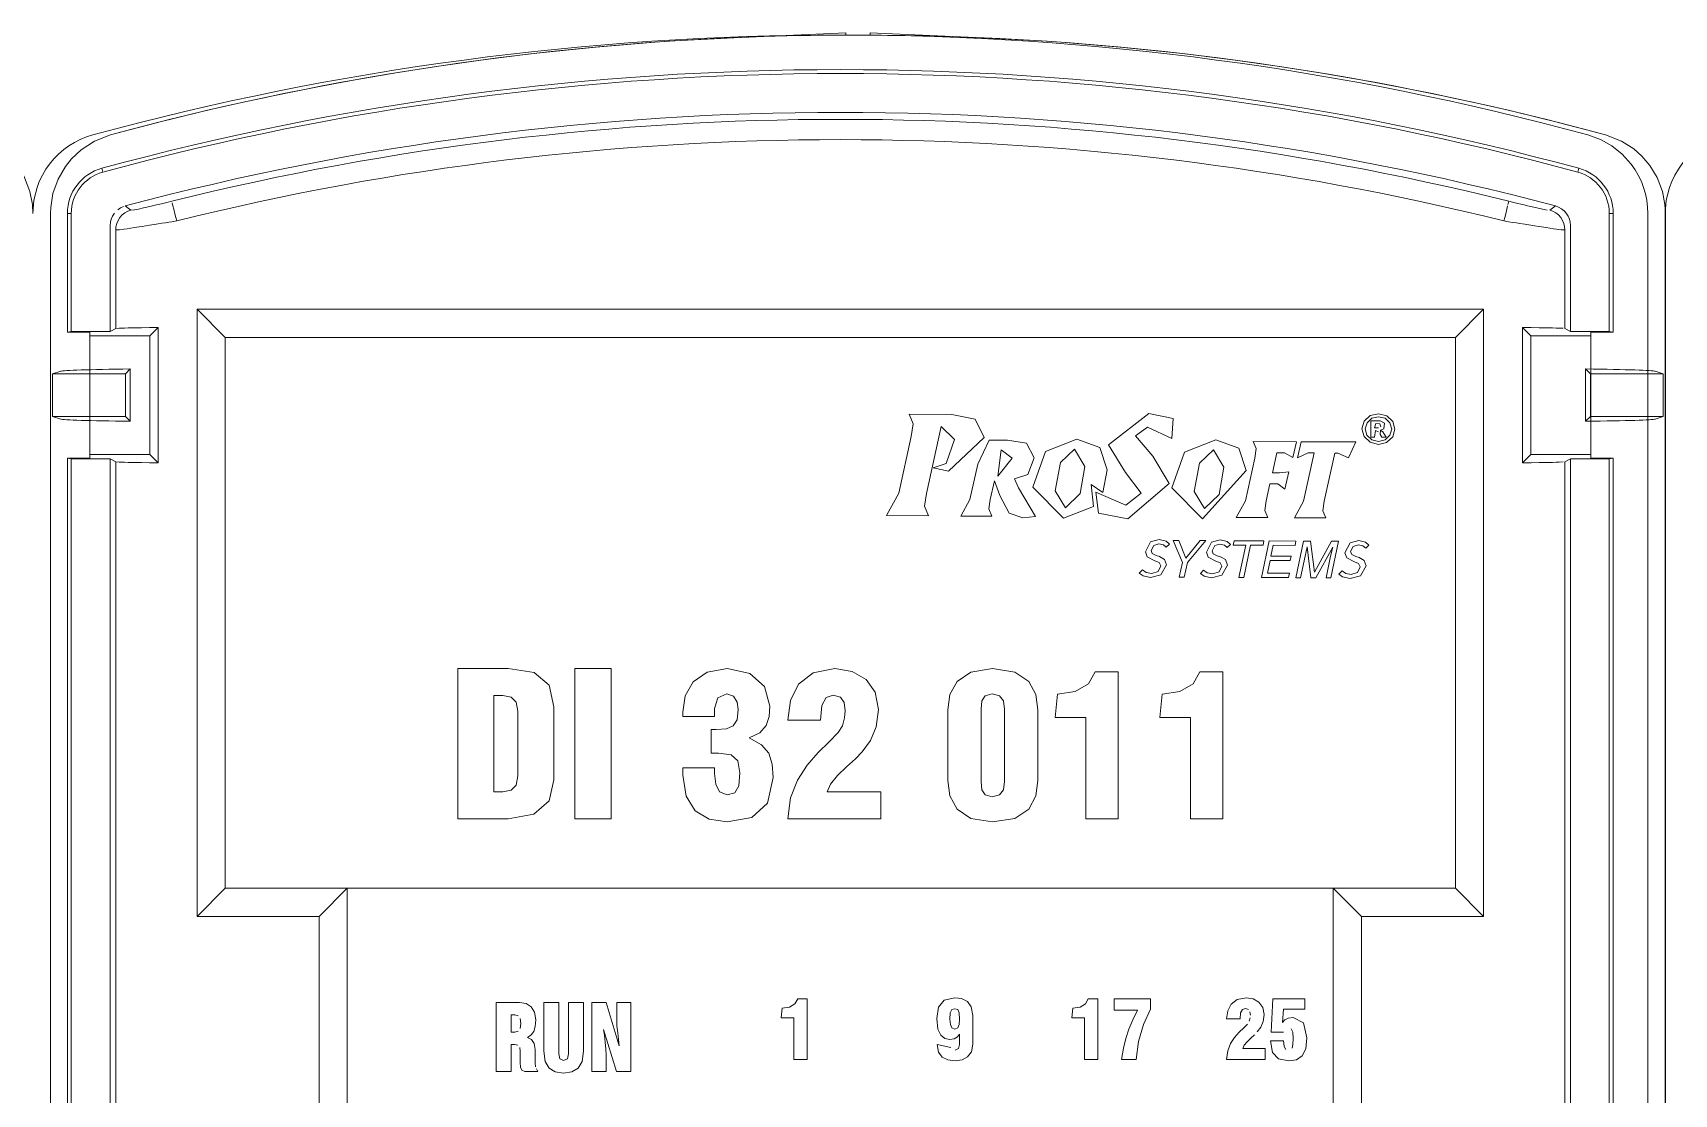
# Model space of a CAD drawing. Header units: millimetres. Extents: x -6000 to 26000, y -6000 to 26000.
# Drawn here: x 107.97 to 113.58, y -2314.48 to -2310.86 of the extents above; entities that cross this region are included whole.
import ezdxf

# ---------------------------------------------------------------- set-up
doc = ezdxf.new("R2010")
doc.units = ezdxf.units.MM
doc.header["$MEASUREMENT"] = 0
doc.layers.add('Чертеж и Рисунок_Ном._пера__1', color=7, linetype='Continuous', lineweight=15)
doc.layers.add('Чертеж и Рисунок_Ном._пера__7', color=7, linetype='Continuous', lineweight=15)

msp = doc.modelspace()

# ---------------------------------------------------------------- linework, layer by layer
at = {"layer": 'Чертеж и Рисунок_Ном._пера__1', "color": 7, "linetype": 'Continuous', "lineweight": 15, "flags": 128}
for points in [[(111.1888, -2312.1761), (111.1095, -2312.1599), (110.9628, -2312.1591), (110.9767, -2312.1919), (110.9703, -2312.2355), (110.9272, -2312.4295), (110.8859, -2312.5056), (111.0297, -2312.5064), (111.0154, -2312.4736), (111.0223, -2312.43), (111.0723, -2312.2013)], [(111.0456, -2312.3429), (111.0976, -2312.3536), (111.2195, -2312.2387), (111.1888, -2312.1761)], [(111.8656, -2312.1736), (111.7829, -2312.1568), (111.6447, -2312.2637), (111.7026, -2312.3586)], [(111.7784, -2312.2034), (111.8617, -2312.2424), (111.8656, -2312.1736)], [(112.519, -2312.2357), (112.5115, -2312.2095), (112.5192, -2312.183)], [(112.519, -2312.2357), (112.5115, -2312.2095), (112.5192, -2312.183)], [(112.5192, -2312.183), (112.5401, -2312.1639)], [(112.5192, -2312.183), (112.5401, -2312.1639)], [(112.5288, -2312.1884), (112.5226, -2312.2096), (112.5287, -2312.2309), (112.5455, -2312.2465)], [(112.5288, -2312.1884), (112.5226, -2312.2096), (112.5287, -2312.2309), (112.5455, -2312.2465)], [(112.5452, -2312.1731), (112.5288, -2312.1884)], [(112.5452, -2312.1731), (112.5288, -2312.1884)], [(112.5401, -2312.1639), (112.5678, -2312.1573)], [(112.5401, -2312.1639), (112.5678, -2312.1573)], [(112.5422, -2312.2377), (112.5422, -2312.182), (112.5543, -2312.182), (112.5736, -2312.1822), (112.5887, -2312.1898)], [(112.5422, -2312.2377), (112.5422, -2312.182), (112.5543, -2312.182), (112.5736, -2312.1822), (112.5887, -2312.1898)], [(112.5679, -2312.1676), (112.5452, -2312.1731)], [(112.5679, -2312.1676), (112.5452, -2312.1731)], [(112.5725, -2312.1917), (112.5593, -2312.1909), (112.5543, -2312.2061)], [(112.5725, -2312.1917), (112.5593, -2312.1909), (112.5543, -2312.2061)], [(112.5678, -2312.1573), (112.5961, -2312.1644)], [(112.5678, -2312.1573), (112.5961, -2312.1644)], [(112.5904, -2312.1732), (112.5679, -2312.1676)], [(112.5904, -2312.1732), (112.5679, -2312.1676)], [(112.5766, -2312.2028), (112.5725, -2312.1917)], [(112.5766, -2312.2028), (112.5725, -2312.1917)], [(112.5887, -2312.1898), (112.5863, -2312.2086)], [(112.5887, -2312.1898), (112.5863, -2312.2086)], [(112.6071, -2312.1887), (112.5904, -2312.1732)], [(112.6071, -2312.1887), (112.5904, -2312.1732)], [(112.5908, -2312.2466), (112.6074, -2312.231), (112.6134, -2312.2101), (112.6071, -2312.1887)], [(112.5908, -2312.2466), (112.6074, -2312.231), (112.6134, -2312.2101), (112.6071, -2312.1887)], [(112.5961, -2312.1644), (112.6167, -2312.1837)], [(112.5961, -2312.1644), (112.6167, -2312.1837)], [(112.6167, -2312.1837), (112.6242, -2312.2101), (112.6166, -2312.2364)], [(112.6167, -2312.1837), (112.6242, -2312.2101), (112.6166, -2312.2364)], [(111.0723, -2312.2013), (111.1184, -2312.2451), (111.0892, -2312.3273)], [(111.3648, -2312.2581), (111.299, -2312.2481), (111.2368, -2312.2478), (111.1983, -2312.3301), (111.1704, -2312.4504), (111.1395, -2312.5074), (111.2458, -2312.508), (111.2351, -2312.4823), (111.2399, -2312.4507), (111.2544, -2312.3872), (111.2733, -2312.4371), (111.3049, -2312.4971)], [(111.6154, -2312.2727), (111.5366, -2312.2441), (111.4288, -2312.287)], [(111.7963, -2312.3026), (111.7373, -2312.2334), (111.7784, -2312.2034)], [(112.0122, -2312.2465), (111.9045, -2312.2894)], [(112.091, -2312.2751), (112.0122, -2312.2465)], [(112.5395, -2312.255), (112.519, -2312.2357)], [(112.5395, -2312.255), (112.519, -2312.2357)], [(112.5678, -2312.2623), (112.5395, -2312.255)], [(112.5678, -2312.2623), (112.5395, -2312.255)], [(112.5681, -2312.2191), (112.5575, -2312.2148), (112.5543, -2312.2377), (112.5422, -2312.2377)], [(112.5681, -2312.2191), (112.5575, -2312.2148), (112.5543, -2312.2377), (112.5422, -2312.2377)], [(112.5455, -2312.2465), (112.5679, -2312.2522)], [(112.5455, -2312.2465), (112.5679, -2312.2522)], [(112.5543, -2312.2061), (112.5685, -2312.2061)], [(112.5543, -2312.2061), (112.5685, -2312.2061)], [(112.596, -2312.2554), (112.5678, -2312.2623)], [(112.596, -2312.2554), (112.5678, -2312.2623)], [(112.5679, -2312.2522), (112.5908, -2312.2466)], [(112.5679, -2312.2522), (112.5908, -2312.2466)], [(112.5863, -2312.2086), (112.5747, -2312.2134)], [(112.5863, -2312.2086), (112.5747, -2312.2134)], [(112.6166, -2312.2364), (112.596, -2312.2554)], [(112.6166, -2312.2364), (112.596, -2312.2554)], [(111.3692, -2312.3651), (111.3911, -2312.3088), (111.3648, -2312.2581)], [(111.4288, -2312.287), (111.3861, -2312.4087), (111.4905, -2312.5145), (111.5933, -2312.4749), (111.5854, -2312.3997)], [(111.4801, -2312.3245), (111.528, -2312.279)], [(111.528, -2312.279), (111.5641, -2312.3379), (111.5477, -2312.4307)], [(111.5854, -2312.3997), (111.6256, -2312.4264), (111.6399, -2312.3494), (111.6154, -2312.2727)], [(111.7026, -2312.3586), (111.7566, -2312.4287), (111.7036, -2312.4706), (111.6011, -2312.4255), (111.6105, -2312.4969), (111.7106, -2312.5173), (111.8518, -2312.396), (111.7963, -2312.3026)], [(111.9045, -2312.2894), (111.8617, -2312.4111), (111.9661, -2312.5168), (112.1155, -2312.3518), (112.091, -2312.2751)], [(111.9557, -2312.3268), (112.0037, -2312.2813)], [(112.0037, -2312.2813), (112.0397, -2312.3402), (112.0234, -2312.4331)], [(111.0892, -2312.3273), (111.0456, -2312.3429)], [(111.3373, -2312.4103), (111.3231, -2312.3805), (111.3692, -2312.3651)], [(111.5477, -2312.4307), (111.4976, -2312.4795), (111.4619, -2312.4206), (111.4801, -2312.3245)], [(111.9732, -2312.4819), (111.9375, -2312.423), (111.9557, -2312.3268)], [(111.3949, -2312.5087), (111.3373, -2312.4103)], [(112.0234, -2312.4331), (111.9732, -2312.4819)], [(111.3049, -2312.4971), (111.3514, -2312.5138)], [(111.3514, -2312.5138), (111.3949, -2312.5087)], [(111.7887, -2312.5958), (111.8185, -2312.588)], [(111.8185, -2312.588), (111.8417, -2312.5936)], [(111.9973, -2312.5969), (112.0271, -2312.589), (112.0503, -2312.5946), (112.0618, -2312.604), (112.0509, -2312.6148), (112.0411, -2312.6071)], [(112.4709, -2312.5993), (112.5007, -2312.5914), (112.5239, -2312.597)], [(111.8179, -2312.6663), (111.8037, -2312.6603), (111.7771, -2312.6465), (111.7712, -2312.6297), (111.7887, -2312.5958)], [(111.7997, -2312.6075), (111.7903, -2312.6253), (111.7944, -2312.6358)], [(111.7944, -2312.6358), (111.8081, -2312.6423), (111.8196, -2312.6458), (111.8363, -2312.6553), (111.8431, -2312.6739), (111.8242, -2312.7079)], [(111.8324, -2312.6061), (111.8172, -2312.6022), (111.7997, -2312.6075)], [(111.8417, -2312.5936), (111.8531, -2312.6029), (111.8422, -2312.6138), (111.8324, -2312.6061)], [(112.0266, -2312.6673), (112.0123, -2312.6614), (111.9857, -2312.6475), (111.9798, -2312.6307), (111.9973, -2312.5969)], [(112.0084, -2312.6085), (111.9989, -2312.6263), (112.0031, -2312.6369)], [(112.0031, -2312.6369), (112.0168, -2312.6434), (112.0282, -2312.6468), (112.045, -2312.6564)], [(112.0411, -2312.6071), (112.0259, -2312.6033), (112.0084, -2312.6085)], [(112.4593, -2312.6499), (112.4535, -2312.6331), (112.4709, -2312.5993)], [(112.482, -2312.6109), (112.4726, -2312.6287), (112.4766, -2312.6392)], [(112.4766, -2312.6392), (112.4904, -2312.6457), (112.5018, -2312.6492), (112.5186, -2312.6587)], [(112.4995, -2312.6056), (112.482, -2312.6109)], [(112.5147, -2312.6095), (112.4995, -2312.6056)], [(112.5239, -2312.597), (112.5354, -2312.6063), (112.5245, -2312.6172), (112.5147, -2312.6095)], [(111.7628, -2312.7117), (111.7501, -2312.7031), (111.7612, -2312.6915)], [(111.7612, -2312.6915), (111.774, -2312.7003)], [(111.774, -2312.7003), (111.7924, -2312.7042)], [(111.7924, -2312.7042), (111.8144, -2312.697)], [(111.8144, -2312.697), (111.8233, -2312.6774), (111.8179, -2312.6663)], [(111.9714, -2312.7127), (111.9588, -2312.7041), (111.9698, -2312.6926)], [(111.9698, -2312.6926), (111.9827, -2312.7014)], [(111.9827, -2312.7014), (112.0011, -2312.7052)], [(112.0011, -2312.7052), (112.023, -2312.698)], [(112.023, -2312.698), (112.032, -2312.6784), (112.0266, -2312.6673)], [(112.045, -2312.6564), (112.0518, -2312.675), (112.0328, -2312.7089)], [(112.4709, -2312.7211), (112.4451, -2312.7151), (112.4324, -2312.7065), (112.4435, -2312.695)], [(112.4435, -2312.695), (112.4563, -2312.7038)], [(112.4563, -2312.7038), (112.4747, -2312.7076)], [(112.5002, -2312.6697), (112.4859, -2312.6637), (112.4593, -2312.6499)], [(112.4747, -2312.7076), (112.4966, -2312.7004)], [(112.4966, -2312.7004), (112.5056, -2312.6808), (112.5002, -2312.6697)], [(112.5186, -2312.6587), (112.5254, -2312.6773), (112.5064, -2312.7113)], [(111.8242, -2312.7079), (111.7887, -2312.7177), (111.7628, -2312.7117)], [(112.0328, -2312.7089), (111.9973, -2312.7188), (111.9714, -2312.7127)], [(112.5064, -2312.7113), (112.4709, -2312.7211)]]:
    msp.add_lwpolyline(points, dxfattribs=at)
for points in [[(112.2881, -2312.253), (112.1395, -2312.2523), (112.1499, -2312.2769), (112.1451, -2312.3095), (112.1131, -2312.4551), (112.0818, -2312.5122), (112.1897, -2312.5127), (112.1793, -2312.4881), (112.1841, -2312.4554), (112.1967, -2312.3975), (112.2239, -2312.3977), (112.2476, -2312.4156), (112.2614, -2312.3562), (112.2294, -2312.3594), (112.2053, -2312.3593), (112.2209, -2312.291), (112.2465, -2312.2911), (112.2748, -2312.3076)], [(112.4907, -2312.254), (112.4655, -2312.3085), (112.4295, -2312.292), (112.4191, -2312.292), (112.3827, -2312.4565), (112.3779, -2312.4891), (112.3883, -2312.5137), (112.2805, -2312.5132), (112.3117, -2312.4561), (112.3481, -2312.2916), (112.327, -2312.2915), (112.291, -2312.3077), (112.3035, -2312.2531)], [(112.5747, -2312.2134), (112.583, -2312.2198), (112.5944, -2312.2379), (112.5794, -2312.2379), (112.5743, -2312.2287)], [(112.5747, -2312.2134), (112.583, -2312.2198), (112.5944, -2312.2379), (112.5794, -2312.2379), (112.5743, -2312.2287)], [(111.2659, -2312.3709), (111.2778, -2312.2814), (111.3153, -2312.3091)], [(111.8858, -2312.5908), (111.9091, -2312.6512), (111.9578, -2312.5912), (111.9776, -2312.5913), (111.9145, -2312.6658), (111.9038, -2312.7162), (111.8869, -2312.7161), (111.8976, -2312.6658), (111.8662, -2312.5907)], [(112.1074, -2312.7172), (112.0905, -2312.7171), (112.114, -2312.607), (112.0715, -2312.6068), (112.0747, -2312.5918), (112.1764, -2312.5923), (112.1733, -2312.6073), (112.1309, -2312.6071)], [(112.2604, -2312.7179), (112.168, -2312.7175), (112.1945, -2312.5924), (112.2858, -2312.5928), (112.2827, -2312.6078), (112.2083, -2312.6074), (112.2004, -2312.6442), (112.2689, -2312.6445), (112.2658, -2312.6595), (112.1973, -2312.6591), (112.188, -2312.7026), (112.2635, -2312.703)], [(112.336, -2312.5931), (112.3491, -2312.6991), (112.4076, -2312.5934), (112.4315, -2312.5936), (112.405, -2312.7187), (112.3886, -2312.7186), (112.4043, -2312.6447), (112.4115, -2312.6135), (112.3536, -2312.7184), (112.3368, -2312.7183), (112.3241, -2312.613), (112.3173, -2312.6442), (112.3017, -2312.7181), (112.2853, -2312.7181), (112.3118, -2312.593)]]:
    msp.add_lwpolyline(points, close=True, dxfattribs=at)
at = {"layer": 'Чертеж и Рисунок_Ном._пера__7', "color": 7, "linetype": 'Continuous', "lineweight": 15}
for p, q in [((110.3632, -2310.872), (110.7462, -2310.8553)), ((110.7462, -2310.8553), (110.7462, -2310.8628)), ((110.8297, -2310.8553), (111.2127, -2310.872)), ((110.8297, -2310.8628), (110.8297, -2310.8553)), ((108.2024, -2311.3183), (108.2059, -2311.3313)), ((113.2528, -2311.3183), (113.2493, -2311.3313)), ((108.0265, -2318.069), (108.0265, -2311.4724)), ((108.0265, -2318.069), (108.0265, -2311.4727)), ((108.0844, -2311.8784), (108.0844, -2311.4727)), ((108.0978, -2311.4727), (108.0844, -2311.4727)), ((108.0978, -2311.4727), (108.0978, -2311.8758)), ((108.2305, -2311.8758), (108.2305, -2311.5143)), ((113.2247, -2311.8758), (113.2247, -2311.5143)), ((113.3574, -2311.4727), (113.3574, -2311.8758)), ((113.3574, -2311.4727), (113.3708, -2311.4727)), ((113.3708, -2311.4727), (113.3708, -2311.8784)), ((113.4891, -2318.069), (113.4891, -2311.4724)), ((113.5487, -2311.4724), (113.5487, -2318.069)), ((113.5494, -2311.4724), (113.5494, -2318.069)), ((113.5494, -2318.0272), (113.5494, -2311.4727)), ((108.2497, -2311.5291), (108.2497, -2311.8662)), ((113.2055, -2311.8662), (113.2055, -2311.5291)), ((108.5279, -2311.8001), (112.9273, -2311.8001)), ((108.5279, -2311.8001), (108.6243, -2311.8965)), ((108.5279, -2313.8763), (108.5279, -2311.8001)), ((112.8309, -2311.8965), (112.9273, -2311.8001)), ((112.9273, -2311.8001), (112.9273, -2313.8763)), ((108.3667, -2311.8907), (108.3945, -2311.8628)), ((108.3945, -2311.8628), (108.3945, -2312.325)), ((113.0607, -2312.325), (113.0607, -2311.8628)), ((113.0607, -2311.8628), (113.0885, -2311.8907)), ((108.0978, -2311.8758), (108.0844, -2311.8784)), ((108.1609, -2311.8784), (108.0844, -2311.8784)), ((108.2305, -2311.8758), (108.0978, -2311.8758)), ((108.1609, -2311.8907), (108.1609, -2311.8784)), ((108.3667, -2311.8907), (108.1609, -2311.8907)), ((108.1609, -2312.2971), (108.1609, -2311.8907)), ((108.2497, -2311.8662), (108.2305, -2311.8758)), ((108.3667, -2311.8907), (108.3667, -2312.2971)), ((112.8309, -2311.8965), (108.6243, -2311.8965)), ((108.6243, -2311.8965), (108.6243, -2313.7799)), ((112.8309, -2313.7799), (112.8309, -2311.8965)), ((113.0885, -2311.8907), (113.2943, -2311.8907)), ((113.0885, -2312.2971), (113.0885, -2311.8907)), ((113.2247, -2311.8758), (113.2055, -2311.8662)), ((113.3574, -2311.8758), (113.2247, -2311.8758)), ((113.2943, -2311.8784), (113.2943, -2311.8907)), ((113.3708, -2311.8784), (113.2943, -2311.8784)), ((113.2943, -2311.8907), (113.2943, -2312.2971)), ((113.3708, -2311.8784), (113.3574, -2311.8758)), ((108.0338, -2312.0212), (108.0616, -2312.012)), ((108.0338, -2312.0212), (108.0338, -2312.1666)), ((108.2829, -2312.0212), (108.0338, -2312.0212)), ((108.2829, -2312.0212), (108.2996, -2312.0045)), ((108.2829, -2312.0212), (108.2829, -2312.1666)), ((108.2996, -2312.0045), (108.2996, -2312.1833)), ((113.2763, -2312.0045), (113.2763, -2312.1833)), ((113.2763, -2312.0045), (113.293, -2312.0212)), ((113.5421, -2312.0212), (113.293, -2312.0212)), ((113.293, -2312.1666), (113.293, -2312.0212)), ((113.5421, -2312.0212), (113.5143, -2312.012)), ((113.5421, -2312.0212), (113.5421, -2312.1666)), ((108.0616, -2312.1759), (108.0338, -2312.1666)), ((108.0338, -2312.1666), (108.2829, -2312.1666)), ((108.2829, -2312.1666), (108.2996, -2312.1833)), ((113.293, -2312.1666), (113.2763, -2312.1833)), ((113.293, -2312.1666), (113.5421, -2312.1666)), ((113.5143, -2312.1759), (113.5421, -2312.1666)), ((108.0844, -2312.3094), (108.0844, -2316.9005)), ((108.0978, -2312.3121), (108.0844, -2312.3094)), ((108.1609, -2312.3094), (108.0844, -2312.3094)), ((108.2305, -2312.3121), (108.0978, -2312.3121)), ((108.0978, -2312.3121), (108.0978, -2316.8979)), ((108.3667, -2312.2971), (108.1609, -2312.2971)), ((108.1609, -2312.2971), (108.1609, -2312.3094)), ((108.2305, -2312.3121), (108.2497, -2312.3217)), ((108.2305, -2316.8979), (108.2305, -2312.3121)), ((108.3945, -2312.325), (108.3667, -2312.2971)), ((113.0607, -2312.325), (113.0885, -2312.2971)), ((113.0885, -2312.2971), (113.2943, -2312.2971)), ((113.2247, -2312.3121), (113.2055, -2312.3217)), ((113.3574, -2312.3121), (113.2247, -2312.3121)), ((113.2247, -2316.8979), (113.2247, -2312.3121)), ((113.2943, -2312.3094), (113.2943, -2312.2971)), ((113.3708, -2312.3094), (113.2943, -2312.3094)), ((113.3708, -2312.3094), (113.3574, -2312.3121)), ((113.3574, -2316.8979), (113.3574, -2312.3121)), ((113.3708, -2312.3094), (113.3708, -2316.9005)), ((108.2497, -2312.3217), (108.2497, -2316.8883)), ((113.2055, -2316.8883), (113.2055, -2312.3217)), ((108.5279, -2313.8763), (108.6243, -2313.7799)), ((108.6243, -2313.7799), (109.0416, -2313.7799)), ((108.8495, -2313.7799), (112.6057, -2313.7799)), ((108.9453, -2313.8763), (109.0416, -2313.7799)), ((109.0416, -2313.7799), (109.0416, -2317.6751)), ((109.0416, -2313.7799), (112.4136, -2313.7799)), ((112.4136, -2313.7799), (112.8309, -2313.7799)), ((112.4136, -2313.7799), (112.5099, -2313.8763)), ((112.4136, -2317.6751), (112.4136, -2313.7799)), ((112.8309, -2313.7799), (112.9273, -2313.8763)), ((108.9453, -2313.8763), (108.5279, -2313.8763)), ((108.9453, -2317.7715), (108.9453, -2313.8763)), ((112.9273, -2313.8763), (112.5099, -2313.8763)), ((112.5099, -2313.8763), (112.5099, -2317.7715))]:
    msp.add_line(p, q, dxfattribs=at)
at = {"layer": 'Чертеж и Рисунок_Ном._пера__7', "color": 7, "linetype": 'Continuous', "lineweight": 15, "flags": 128}
for points in [[(107.7612, -2311.2043), (107.8161, -2311.2257), (107.8575, -2311.252), (107.8857, -2311.2768), (107.9132, -2311.3092), (107.9374, -2311.3493), (107.9559, -2311.3975), (107.9645, -2311.4425), (107.9661, -2311.4724)], [(108.1711, -2311.2043), (108.1495, -2311.2112), (108.1285, -2311.2197), (108.1082, -2311.23), (108.0889, -2311.2419), (108.0719, -2311.2543), (108.0536, -2311.2701), (108.0377, -2311.2863), (108.0231, -2311.3038), (108.011, -2311.321), (107.9987, -2311.3419), (107.9882, -2311.3638), (107.9808, -2311.3835), (107.9698, -2311.4274), (107.9661, -2311.4724)], [(108.2314, -2311.2043), (108.177, -2311.2255), (108.131, -2311.2553), (108.098, -2311.2863), (108.0776, -2311.3119), (108.0523, -2311.3553), (108.0349, -2311.4045), (108.0272, -2311.4525), (108.0265, -2311.4724)], [(113.2842, -2311.2043), (113.3268, -2311.2197), (113.3664, -2311.2419), (113.4018, -2311.2702), (113.4321, -2311.3038), (113.4459, -2311.3237), (113.4565, -2311.3419), (113.467, -2311.3638), (113.4745, -2311.3835), (113.4808, -2311.4053), (113.4854, -2311.4275), (113.4883, -2311.4515), (113.4891, -2311.4724)], [(113.3445, -2311.2043), (113.3994, -2311.2257), (113.4408, -2311.252), (113.4689, -2311.2768), (113.4965, -2311.3092), (113.5207, -2311.3493), (113.5391, -2311.3975), (113.5478, -2311.4425), (113.5494, -2311.4724)], [(113.7536, -2311.2043), (113.732, -2311.2112), (113.711, -2311.2197), (113.6908, -2311.23), (113.6714, -2311.2419), (113.6544, -2311.2543), (113.6361, -2311.2701), (113.6202, -2311.2863), (113.6057, -2311.3038), (113.5936, -2311.321), (113.5813, -2311.3419), (113.5708, -2311.3638), (113.5633, -2311.3835), (113.5524, -2311.4274), (113.5487, -2311.4724)], [(108.2497, -2311.5291), (108.2505, -2311.5183), (108.2532, -2311.5073), (108.2577, -2311.4966), (108.2641, -2311.4867), (108.2721, -2311.478), (108.2812, -2311.4709), (108.2912, -2311.4655), (108.3014, -2311.4619)], [(108.2565, -2311.4601), (108.266, -2311.4537), (108.2763, -2311.449)], [(108.3014, -2311.4619), (108.2917, -2311.4545), (108.2821, -2311.4472)], [(108.3014, -2311.4619), (108.3137, -2311.4606), (108.3278, -2311.4577), (108.3447, -2311.454), (108.3555, -2311.4515), (108.3703, -2311.4481), (108.3895, -2311.4435), (108.4065, -2311.4394), (108.4239, -2311.4351), (108.4414, -2311.4308)], [(108.4454, -2311.4467), (108.4428, -2311.4362)], [(108.4582, -2311.4983), (108.4552, -2311.4862), (108.4522, -2311.4739), (108.4483, -2311.4583), (108.4454, -2311.4467)], [(113.0098, -2311.4467), (113.0069, -2311.4583), (113.0031, -2311.4739), (113, -2311.4862), (112.997, -2311.4983)], [(113.0138, -2311.4308), (113.0108, -2311.4426)], [(113.0138, -2311.4308), (113.0269, -2311.4341), (113.0448, -2311.4384), (113.055, -2311.4409), (113.0657, -2311.4435), (113.0778, -2311.4464), (113.0882, -2311.4489), (113.1045, -2311.4526), (113.1192, -2311.4559), (113.135, -2311.4593), (113.1452, -2311.4612)], [(113.1731, -2311.4472), (113.1635, -2311.4545), (113.1538, -2311.4619)], [(113.2055, -2311.5291), (113.2047, -2311.5183), (113.202, -2311.5073), (113.1975, -2311.4966), (113.1911, -2311.4867), (113.1831, -2311.478), (113.174, -2311.4709), (113.164, -2311.4655), (113.1538, -2311.4619)], [(113.1731, -2311.4472), (113.1838, -2311.451), (113.1938, -2311.4565), (113.2027, -2311.4635), (113.2103, -2311.4719), (113.2165, -2311.4815), (113.221, -2311.4919), (113.2238, -2311.503), (113.2247, -2311.5143)], [(108.2305, -2311.5143), (108.2314, -2311.503), (108.2342, -2311.4919), (108.2387, -2311.4815), (108.2449, -2311.4719)], [(108.2497, -2311.5291), (108.2624, -2311.5284), (108.2779, -2311.5265), (108.2891, -2311.525), (108.3014, -2311.5232), (108.3142, -2311.5213), (108.3302, -2311.5189), (108.3404, -2311.5173), (108.3522, -2311.5154), (108.3656, -2311.5133), (108.3809, -2311.5109), (108.3946, -2311.5087), (108.4078, -2311.5065), (108.4202, -2311.5045), (108.4317, -2311.5026), (108.442, -2311.5009), (108.4582, -2311.4983)], [(112.997, -2311.4983), (113.0127, -2311.5009), (113.0271, -2311.5032), (113.0399, -2311.5053), (113.0512, -2311.5072), (113.0684, -2311.5099), (113.0896, -2311.5133), (113.1031, -2311.5154), (113.1149, -2311.5173), (113.1251, -2311.5189), (113.141, -2311.5213), (113.1538, -2311.5232), (113.1661, -2311.525), (113.1773, -2311.5265), (113.1928, -2311.5284), (113.2045, -2311.5293)], [(108.2497, -2311.8662), (108.2616, -2311.8651), (108.2798, -2311.8644), (108.2918, -2311.8641), (108.3055, -2311.8638), (108.3208, -2311.8636), (108.3376, -2311.8633), (108.365, -2311.863), (108.3945, -2311.8628)], [(113.0607, -2311.8628), (113.0903, -2311.863), (113.1177, -2311.8633), (113.1344, -2311.8636), (113.1497, -2311.8638), (113.1634, -2311.8641), (113.1754, -2311.8644), (113.1855, -2311.8647), (113.1997, -2311.8654)], [(108.2497, -2312.3217), (108.2616, -2312.3228), (108.2798, -2312.3234), (108.2918, -2312.3237), (108.3055, -2312.324), (108.3208, -2312.3243), (108.3376, -2312.3245), (108.365, -2312.3248), (108.3945, -2312.325)], [(113.0607, -2312.325), (113.0903, -2312.3248), (113.1177, -2312.3245), (113.1344, -2312.3243), (113.1497, -2312.324), (113.1634, -2312.3237), (113.1754, -2312.3234), (113.1855, -2312.3231), (113.1997, -2312.3224)], [(109.6802, -2313.0426), (109.5917, -2313.029), (109.4194, -2313.029), (109.4194, -2313.5424)], [(110.2723, -2313.0413), (110.2248, -2313.0742), (110.1975, -2313.1216)], [(110.3418, -2313.029), (110.2723, -2313.0413)], [(110.4178, -2313.0452), (110.3418, -2313.029)], [(110.7086, -2313.029), (110.635, -2313.0432)], [(110.7685, -2313.0384), (110.7086, -2313.029)], [(110.8158, -2313.0658), (110.7685, -2313.0384)], [(111.1739, -2313.0408), (111.1272, -2313.0724)], [(111.2478, -2313.029), (111.1739, -2313.0408)], [(111.3248, -2313.0409), (111.2478, -2313.029)], [(111.3724, -2313.0727), (111.3248, -2313.0409)], [(111.5675, -2313.5424), (111.6776, -2313.5424), (111.6776, -2313.0398), (111.5989, -2313.0398), (111.576, -2313.0809)], [(111.9257, -2313.5424), (112.0359, -2313.5424), (112.0359, -2313.0398), (111.9572, -2313.0398), (111.9343, -2313.0809), (111.889, -2313.1071)], [(109.7317, -2313.085), (109.6802, -2313.0426)], [(109.7315, -2313.4814), (109.7483, -2313.4095), (109.7483, -2313.1592), (109.7317, -2313.085)], [(110.4686, -2313.0898), (110.4178, -2313.0452)], [(110.4842, -2313.1922), (110.487, -2313.157), (110.4686, -2313.0898)], [(110.5851, -2313.0817), (110.5567, -2313.138)], [(110.635, -2313.0432), (110.5851, -2313.0817)], [(110.8469, -2313.1098), (110.8158, -2313.0658)], [(111.1272, -2313.0724), (111.1027, -2313.1175)], [(111.3963, -2313.1177), (111.3724, -2313.0727)], [(111.576, -2313.0809), (111.5308, -2313.1071)], [(109.5431, -2313.1213), (109.5731, -2313.1213), (109.6023, -2313.1264)], [(109.6025, -2313.445), (109.5738, -2313.4502), (109.5431, -2313.4502), (109.5431, -2313.1213)], [(109.6023, -2313.1264), (109.6192, -2313.1433)], [(109.6192, -2313.1433), (109.6246, -2313.1742), (109.6246, -2313.3959), (109.6192, -2313.4278)], [(110.1975, -2313.1216), (110.1888, -2313.1778), (110.1888, -2313.1921), (110.2975, -2313.1921)], [(110.2975, -2313.1921), (110.2975, -2313.1649), (110.3089, -2313.1289)], [(110.3089, -2313.1289), (110.3397, -2313.1156)], [(110.3397, -2313.1156), (110.3621, -2313.1234)], [(110.3621, -2313.1234), (110.3745, -2313.1432)], [(110.3745, -2313.1432), (110.3783, -2313.1692), (110.3743, -2313.204)], [(110.5567, -2313.138), (110.5478, -2313.2057), (110.6593, -2313.2057), (110.6641, -2313.1555)], [(110.6641, -2313.1555), (110.6788, -2313.1281)], [(110.6788, -2313.1281), (110.7036, -2313.1198)], [(110.7036, -2313.1198), (110.7286, -2313.1265)], [(110.7286, -2313.1265), (110.7409, -2313.1452)], [(110.7409, -2313.1452), (110.7444, -2313.1735)], [(110.8581, -2313.1692), (110.8469, -2313.1098)], [(111.1027, -2313.1175), (111.0955, -2313.1699)], [(111.2118, -2313.4429), (111.2092, -2313.4145), (111.2092, -2313.1678), (111.2118, -2313.1393)], [(111.2118, -2313.1393), (111.2228, -2313.1216)], [(111.2228, -2313.1216), (111.2464, -2313.1156)], [(111.2464, -2313.1156), (111.2721, -2313.1216)], [(111.2721, -2313.1216), (111.2855, -2313.1393), (111.2893, -2313.1678), (111.2893, -2313.4145), (111.2855, -2313.4429), (111.2721, -2313.4606)], [(111.3963, -2313.4639), (111.403, -2313.4116), (111.403, -2313.1699), (111.3963, -2313.1177)], [(111.5308, -2313.1071), (111.4702, -2313.1163), (111.4624, -2313.1956), (111.5675, -2313.1956), (111.5675, -2313.5424)], [(111.889, -2313.1071), (111.8285, -2313.1163), (111.8206, -2313.1956), (111.9257, -2313.1956), (111.9257, -2313.5424)], [(110.3743, -2313.204), (110.3614, -2313.2246), (110.3381, -2313.2345)], [(110.4737, -2313.2234), (110.4842, -2313.1922)], [(110.7423, -2313.1972), (110.7349, -2313.2241), (110.7208, -2313.2478)], [(110.7444, -2313.1735), (110.7423, -2313.1972)], [(110.8506, -2313.2282), (110.8581, -2313.1692)], [(111.0955, -2313.1699), (111.0955, -2313.4116), (111.1027, -2313.4642)], [(110.3381, -2313.2345), (110.3032, -2313.2371), (110.286, -2313.2371), (110.286, -2313.3179), (110.3111, -2313.3179), (110.3541, -2313.3234)], [(110.4155, -2313.2657), (110.4519, -2313.2487)], [(110.4585, -2313.2891), (110.4155, -2313.2657)], [(110.4519, -2313.2487), (110.4737, -2313.2234)], [(110.7208, -2313.2478), (110.6893, -2313.2797)], [(110.8308, -2313.2745), (110.8506, -2313.2282)], [(110.4834, -2313.3184), (110.4585, -2313.2891)], [(110.4949, -2313.3553), (110.4834, -2313.3184)], [(110.6522, -2313.3161), (110.6141, -2313.3589)], [(110.6893, -2313.2797), (110.6522, -2313.3161)], [(110.7793, -2313.3371), (110.8023, -2313.3136)], [(110.8023, -2313.3136), (110.8308, -2313.2745)], [(110.3014, -2313.4235), (110.2975, -2313.3873), (110.2975, -2313.368), (110.1888, -2313.368), (110.1888, -2313.393), (110.2001, -2313.4651)], [(110.3541, -2313.3234), (110.3772, -2313.3439)], [(110.3772, -2313.3439), (110.384, -2313.3851)], [(110.4977, -2313.4016), (110.4949, -2313.3553)], [(110.6141, -2313.3589), (110.5807, -2313.4098)], [(110.7184, -2313.3947), (110.7492, -2313.365), (110.7793, -2313.3371)], [(109.6192, -2313.4278), (109.6025, -2313.445)], [(110.315, -2313.4504), (110.3014, -2313.4235)], [(110.3802, -2313.4292), (110.3666, -2313.4535)], [(110.384, -2313.3851), (110.3802, -2313.4292)], [(110.4786, -2313.4886), (110.4977, -2313.4016)], [(110.5478, -2313.5424), (110.8667, -2313.5424), (110.8667, -2313.4502), (110.6822, -2313.4502), (110.6939, -2313.4239)], [(110.5807, -2313.4098), (110.5568, -2313.4705)], [(110.6939, -2313.4239), (110.7184, -2313.3947)], [(109.4194, -2313.5424), (109.5917, -2313.5424), (109.68, -2313.5267), (109.7315, -2313.4814)], [(110.2001, -2313.4651), (110.2316, -2313.5149)], [(110.3404, -2313.4609), (110.315, -2313.4504)], [(110.3666, -2313.4535), (110.3404, -2313.4609)], [(110.4248, -2313.5377), (110.4786, -2313.4886)], [(110.5568, -2313.4705), (110.5478, -2313.5424)], [(111.1027, -2313.4642), (111.1272, -2313.5094)], [(111.2721, -2313.4606), (111.2464, -2313.4667), (111.2228, -2313.4606), (111.2118, -2313.4429)], [(111.3724, -2313.5092), (111.3963, -2313.4639)], [(110.2316, -2313.5149), (110.2796, -2313.5439)], [(110.2796, -2313.5439), (110.3404, -2313.5532)], [(110.3404, -2313.5532), (110.4248, -2313.5377)], [(111.1272, -2313.5094), (111.1739, -2313.5413)], [(111.1739, -2313.5413), (111.2478, -2313.5532)], [(111.2478, -2313.5532), (111.3248, -2313.5411)], [(111.3248, -2313.5411), (111.3724, -2313.5092)], [(110.5689, -2314.3653), (110.6142, -2314.3653), (110.6142, -2314.1583), (110.5818, -2314.1583), (110.5724, -2314.1753)], [(111.1189, -2314.1539), (111.0833, -2314.1625), (111.0637, -2314.1868)], [(111.1425, -2314.1569), (111.1189, -2314.1539)], [(111.1755, -2314.1856), (111.1621, -2314.1668), (111.1425, -2314.1569)], [(111.5627, -2314.3653), (111.6081, -2314.3653), (111.6081, -2314.1583), (111.5757, -2314.1583), (111.5663, -2314.1753)], [(111.7649, -2314.2452), (111.7889, -2314.1928), (111.7889, -2314.1583), (111.664, -2314.1583), (111.664, -2314.1963), (111.7438, -2314.1963), (111.728, -2314.2302)], [(112.0848, -2314.1598), (112.0642, -2314.1756)], [(112.1151, -2314.1539), (112.0848, -2314.1598)], [(112.1397, -2314.1578), (112.1151, -2314.1539)], [(112.1592, -2314.1691), (112.1397, -2314.1578)], [(112.2435, -2314.1937), (112.3156, -2314.1937), (112.3156, -2314.1583), (112.2072, -2314.1583), (112.2014, -2314.2723), (112.2435, -2314.2723)], [(109.6529, -2314.174), (109.6308, -2314.1703), (109.5511, -2314.1703), (109.5511, -2314.406), (109.6018, -2314.406), (109.6018, -2314.3141)], [(109.6018, -2314.2126), (109.6144, -2314.2126), (109.6255, -2314.2156)], [(109.6256, -2314.2688), (109.6147, -2314.2717), (109.6018, -2314.2717), (109.6018, -2314.2126)], [(109.6821, -2314.2038), (109.6704, -2314.1852), (109.6529, -2314.174)], [(109.6863, -2314.2297), (109.6821, -2314.2038)], [(109.7139, -2314.1703), (109.7139, -2314.3364), (109.7183, -2314.3723)], [(109.7688, -2314.3627), (109.7646, -2314.3456), (109.7646, -2314.1703), (109.7139, -2314.1703)], [(109.8445, -2314.3722), (109.8491, -2314.3364), (109.8491, -2314.1703), (109.7983, -2314.1703), (109.7983, -2314.3456), (109.7941, -2314.3626)], [(109.8784, -2314.1703), (109.8784, -2314.406), (109.9268, -2314.406), (109.9268, -2314.3502), (109.9258, -2314.3294)], [(109.9663, -2314.2736), (109.9689, -2314.297), (109.9708, -2314.3184), (109.9274, -2314.1703), (109.8784, -2314.1703)], [(109.9206, -2314.2832), (109.9183, -2314.2625), (109.9623, -2314.406), (110.0113, -2314.406), (110.0113, -2314.1703), (109.9629, -2314.1703), (109.9629, -2314.229), (109.9639, -2314.2502)], [(110.5538, -2314.1861), (110.5288, -2314.1898), (110.5256, -2314.2225), (110.5689, -2314.2225), (110.5689, -2314.3653)], [(110.5724, -2314.1753), (110.5538, -2314.1861)], [(111.0637, -2314.1868), (111.0576, -2314.2246), (111.0612, -2314.2616)], [(111.1024, -2314.2278), (111.1036, -2314.2059)], [(111.1036, -2314.2059), (111.1085, -2314.1947)], [(111.1085, -2314.1947), (111.1189, -2314.1916)], [(111.1189, -2314.1916), (111.1291, -2314.1948)], [(111.1291, -2314.1948), (111.1342, -2314.2061)], [(111.1342, -2314.2061), (111.1357, -2314.2278)], [(111.1757, -2314.3389), (111.1804, -2314.3132), (111.1804, -2314.2149), (111.1755, -2314.1856)], [(111.5476, -2314.1861), (111.5227, -2314.1898), (111.5195, -2314.2225), (111.5627, -2314.2225), (111.5627, -2314.3653)], [(111.5663, -2314.1753), (111.5476, -2314.1861)], [(112.0525, -2314.1988), (112.0488, -2314.2266), (112.0948, -2314.2266), (112.0967, -2314.206), (112.1028, -2314.1947)], [(112.0642, -2314.1756), (112.0525, -2314.1988)], [(112.1028, -2314.1947), (112.113, -2314.1913)], [(112.113, -2314.1913), (112.1233, -2314.1941)], [(112.1284, -2314.2018), (112.1298, -2314.2134)], [(112.172, -2314.1872), (112.1592, -2314.1691)], [(112.1766, -2314.2116), (112.172, -2314.1872)], [(112.1735, -2314.2359), (112.1766, -2314.2116)], [(112.248, -2314.2302), (112.2396, -2314.2384), (112.2435, -2314.1937)], [(109.6328, -2314.2251), (109.6355, -2314.2422), (109.6329, -2314.2593)], [(109.6704, -2314.2809), (109.6793, -2314.2691)], [(109.6793, -2314.2691), (109.6846, -2314.2527)], [(109.6846, -2314.2527), (109.6863, -2314.2297)], [(109.9639, -2314.2502), (109.9663, -2314.2736)], [(111.0612, -2314.2616), (111.0708, -2314.2821)], [(111.1039, -2314.2455), (111.1024, -2314.2278)], [(111.1189, -2314.2611), (111.109, -2314.257), (111.1039, -2314.2455)], [(111.1291, -2314.257), (111.1189, -2314.2611)], [(111.1342, -2314.2455), (111.1291, -2314.257)], [(111.1357, -2314.2278), (111.1342, -2314.2455)], [(111.7148, -2314.2616), (111.7041, -2314.2929)], [(111.728, -2314.2302), (111.7148, -2314.2616)], [(111.7479, -2314.3035), (111.7649, -2314.2452)], [(112.0918, -2314.2721), (112.0762, -2314.2898)], [(112.1071, -2314.2571), (112.0918, -2314.2721)], [(112.1201, -2314.244), (112.1071, -2314.2571)], [(112.1289, -2314.2232), (112.1259, -2314.2343)], [(112.1537, -2314.2711), (112.1654, -2314.255)], [(112.1654, -2314.255), (112.1735, -2314.2359)], [(112.2759, -2314.2219), (112.2594, -2314.2242), (112.248, -2314.2302)], [(112.2694, -2314.2602), (112.2748, -2314.2715)], [(112.2748, -2314.2715), (112.2764, -2314.2935), (112.2755, -2314.3139)], [(112.3113, -2314.2396), (112.2759, -2314.2219)], [(112.3192, -2314.3291), (112.3233, -2314.2917), (112.3113, -2314.2396)], [(109.6018, -2314.3141), (109.613, -2314.3141), (109.6252, -2314.3166)], [(109.6315, -2314.3242), (109.6332, -2314.3367), (109.6332, -2314.3755), (109.6343, -2314.3914)], [(109.6575, -2314.2895), (109.6704, -2314.2809)], [(109.6805, -2314.3107), (109.6712, -2314.2971), (109.6575, -2314.2895)], [(109.6853, -2314.3898), (109.6839, -2314.3765), (109.6839, -2314.3315), (109.6805, -2314.3107)], [(109.9258, -2314.3294), (109.9234, -2314.3063), (109.9206, -2314.2832)], [(111.0591, -2314.3141), (111.0637, -2314.3397), (111.0764, -2314.3569)], [(111.1057, -2314.3238), (111.0591, -2314.3141)], [(111.0708, -2314.2821), (111.085, -2314.2937)], [(111.085, -2314.2937), (111.1021, -2314.2973)], [(111.1021, -2314.2973), (111.1168, -2314.2946)], [(111.1168, -2314.2946), (111.1278, -2314.2876)], [(111.1319, -2314.328), (111.1203, -2314.3329)], [(111.1278, -2314.2876), (111.1357, -2314.2782), (111.1357, -2314.3141), (111.1319, -2314.328)], [(111.6957, -2314.3266), (111.6897, -2314.3653), (111.7394, -2314.3653)], [(111.7041, -2314.2929), (111.6957, -2314.3266)], [(111.7394, -2314.3653), (111.7479, -2314.3035)], [(112.0488, -2314.3653), (112.1802, -2314.3653), (112.1802, -2314.3274), (112.1042, -2314.3274), (112.109, -2314.3165)], [(112.0624, -2314.3107), (112.0526, -2314.3357)], [(112.0762, -2314.2898), (112.0624, -2314.3107)], [(112.109, -2314.3165), (112.1191, -2314.3045)], [(112.1191, -2314.3045), (112.1318, -2314.2923)], [(112.1318, -2314.2923), (112.1442, -2314.2808)], [(112.2454, -2314.3213), (112.2435, -2314.3017), (112.199, -2314.3017), (112.2054, -2314.3409)], [(112.2509, -2314.3315), (112.2454, -2314.3213)], [(112.2755, -2314.3139), (112.2727, -2314.3264)], [(112.3074, -2314.3532), (112.3192, -2314.3291)], [(109.7183, -2314.3723), (109.7314, -2314.3954)], [(109.7941, -2314.3626), (109.7813, -2314.3683), (109.7688, -2314.3627)], [(109.8313, -2314.3953), (109.8445, -2314.3722)], [(111.0764, -2314.3569), (111.0958, -2314.3667)], [(111.0958, -2314.3667), (111.1203, -2314.3697), (111.1438, -2314.3666)], [(111.1438, -2314.3666), (111.1628, -2314.3565)], [(111.1628, -2314.3565), (111.1757, -2314.3389)], [(112.0526, -2314.3357), (112.0488, -2314.3653)], [(112.2054, -2314.3409), (112.2258, -2314.3628)], [(112.2258, -2314.3628), (112.2617, -2314.3697)], [(112.2617, -2314.3697), (112.2881, -2314.366)], [(112.2881, -2314.366), (112.3074, -2314.3532)], [(109.6343, -2314.3914), (109.6388, -2314.4022)], [(109.6388, -2314.4022), (109.6484, -2314.406), (109.693, -2314.406), (109.6887, -2314.3966)], [(109.7314, -2314.3954), (109.7526, -2314.4079)], [(109.7526, -2314.4079), (109.7813, -2314.4116)], [(109.7813, -2314.4116), (109.81, -2314.4078)], [(109.81, -2314.4078), (109.8313, -2314.3953)]]:
    msp.add_lwpolyline(points, dxfattribs=at)
msp.add_lwpolyline([(109.9435, -2313.029), (109.8198, -2313.029), (109.8198, -2313.5424), (109.9435, -2313.5424)], close=True, dxfattribs=at)
at = {"layer": 'Чертеж и Рисунок_Ном._пера__7', "color": 7, "linetype": 'Continuous', "lineweight": 15}
for centre, radius, start, end in [((110.7276, -2320.6009), 9.7381, 74.77978, 105.22022), ((110.788, -2320.6009), 9.7381, 90, 105.22022), ((110.788, -2320.6009), 9.7381, 92.5, 105.21846), ((110.788, -2320.6009), 9.7381, 74.77978, 90), ((110.788, -2320.6009), 9.7381, 74.78154, 87.5), ((110.7276, -2320.6009), 9.6199, 74.78154, 105.21846), ((110.7276, -2320.6009), 9.6065, 74.78154, 105.21846), ((110.7276, -2320.6287), 9.5016, 75.08546, 104.91454), ((110.7276, -2320.6287), 9.4777, 76.04186, 103.95814), ((110.7276, -2320.6287), 9.4082, 76.04185, 103.95815), ((108.2444, -2311.4727), 0.16, 105.2185, 180), ((108.2444, -2311.4727), 0.1466, 105.2185, 180), ((113.2108, -2311.4727), 0.1466, 0, 74.7815), ((113.2108, -2311.4727), 0.16, 0, 74.7815)]:
    msp.add_arc(centre, radius, start, end, dxfattribs=at)
for centre, start_param, end_param in [((108.6173, -2312.0125), 2.178367, 3.089233), ((112.9586, -2312.0125), 0.05236, 0.963226), ((108.6173, -2312.1754), 3.193953, 4.104819), ((112.9586, -2312.1754), 5.319959, 6.230825)]:
    msp.add_ellipse(centre, major_axis=(0.5565, 0), ratio=0.017455, start_param=start_param, end_param=end_param, dxfattribs=at)

doc.saveas('drawing.dxf')
